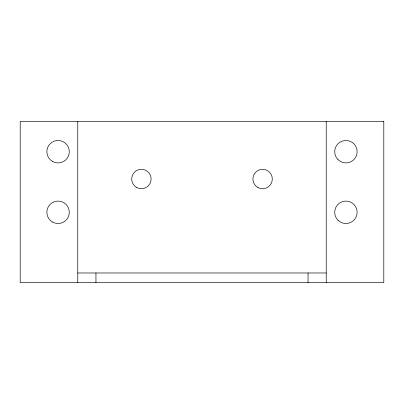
<?xml version="1.0" encoding="UTF-8"?>
<svg xmlns="http://www.w3.org/2000/svg" width="404" height="404" viewBox="0 0 404 404"><rect width="100%" height="100%" fill="white"/><g stroke="black" fill="none" stroke-linecap="round" stroke-linejoin="round"><path stroke-width="0.61" d="M77.77 272.978L326.23 272.978M326.23 121.402L326.23 282.598M308.05 272.978L308.05 282.598M95.95 272.978L95.95 282.598M77.77 121.402L77.77 282.598M383.8 121.402L20.2 121.402L20.2 282.598L383.8 282.598L383.8 121.402M52.47 161.413A11.211 11.211 0 0 0 69.286 151.702A11.211 11.211 0 0 0 52.47 141.991A11.211 11.211 0 0 0 52.47 161.413M136.552 187.4A9.696 9.696 0 0 0 151.096 179.007A9.696 9.696 0 0 0 136.552 170.609A9.696 9.696 0 0 0 136.552 187.4M257.752 187.4A9.696 9.696 0 0 0 272.296 179.007A9.696 9.696 0 0 0 257.752 170.609A9.696 9.696 0 0 0 257.752 187.4M337.996 220.231A11.211 11.211 0 0 0 356.752 215.206A11.211 11.211 0 0 0 343.021 201.475A11.211 11.211 0 0 0 337.996 220.231M337.996 159.631A11.211 11.211 0 0 0 356.752 154.606A11.211 11.211 0 0 0 343.021 140.875A11.211 11.211 0 0 0 337.996 159.631M52.47 222.013A11.211 11.211 0 0 0 69.286 212.302A11.211 11.211 0 0 0 52.47 202.591A11.211 11.211 0 0 0 52.47 222.013"/></g></svg>
